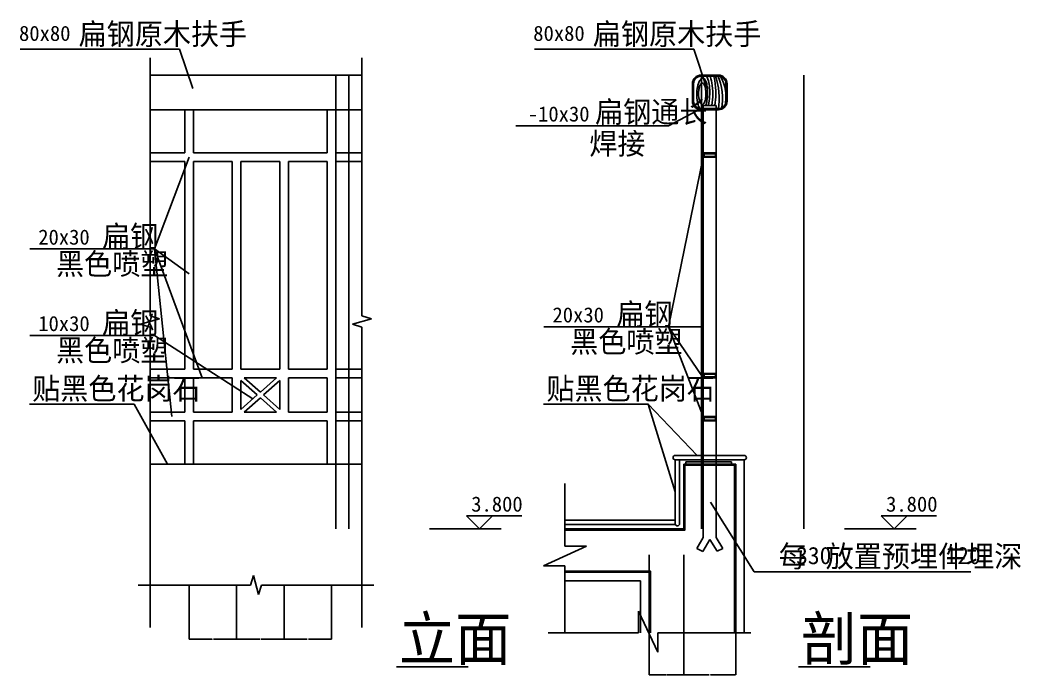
# Model space of a CAD drawing. Header units: metres. Extents: x -2849 to 5, y -1918 to 1810.
# Drawn here: x -2311 to 5, y -1918 to -402 of the extents above; entities that cross this region are included whole.
import ezdxf

# ---------------------------------------------------------------- set-up
doc = ezdxf.new("R2010")
doc.units = ezdxf.units.M
for name, color, linetype in [('LM', 4, 'Continuous'), ('OTHER', 7, 'Continuous'), ('PUB_DIM', 3, 'Continuous'), ('PUB_TEXT', 7, 'Continuous'), ('PUB_WALL', 255, 'Continuous'), ('S_FLOOR', 2, 'Continuous'), ('S_SURFACE', 6, 'Continuous')]:
    doc.layers.add(name, color=color, linetype=linetype)
doc.dimstyles.get("Standard").update_dxf_attribs({"dimtxt": 2.5, "dimasz": 2.5, "dimexe": 1.25, "dimexo": 0.625, "dimtad": 1, "dimcen": 2.5, "dimazin": 3, "dimtfac": 1, "dimtmove": 0, "dimatfit": 3})

# ---------------------------------------------------------------- blocks, each defined once
blk = doc.blocks.new('*D18')
for p, q in [((-733.82, -1330), (-733.82, -1380)), ((-734.07, -1380), (-734.32, -1380)), ((-733.82, -1430), (-733.82, -1380)), ((-733.82, -1380), (-733.82, -1380)), ((-733.57, -1380), (-733.32, -1380))]:
    blk.add_line(p, q)
at = {"layer": 'Defpoints'}
for p in [(-733.82, -1330), (-733.82, -1380), (-733.82, -1430)]:
    blk.add_point(p, dxfattribs=at)
at = {"layer": 'PUB_DIM', "insert": (-733.82, -1378.875), "char_height": 1, "attachment_point": 5}
blk.add_mtext('0', dxfattribs=at)
blk = doc.blocks.new('*D19')
for p, q in [((-733.82, -1230), (-733.82, -1280)), ((-734.07, -1280), (-734.32, -1280)), ((-733.82, -1330), (-733.82, -1280)), ((-733.82, -1280), (-733.82, -1280)), ((-733.57, -1280), (-733.32, -1280))]:
    blk.add_line(p, q)
at = {"layer": 'Defpoints'}
for p in [(-733.82, -1230), (-733.82, -1280), (-733.82, -1330)]:
    blk.add_point(p, dxfattribs=at)
at = {"layer": 'PUB_DIM', "insert": (-733.82, -1278.875), "char_height": 1, "attachment_point": 5}
blk.add_mtext('0', dxfattribs=at)
blk = doc.blocks.new('*D20')
for p, q in [((-497.44, -530), (-497.44, -1055)), ((-497.69, -1055), (-497.94, -1055)), ((-497.44, -1580.01), (-497.44, -1055)), ((-497.44, -1055), (-497.44, -1055)), ((-497.19, -1055), (-496.94, -1055))]:
    blk.add_line(p, q)
at = {"layer": 'Defpoints'}
for p in [(-497.44, -530), (-497.44, -1055), (-497.44, -1580.01)]:
    blk.add_point(p, dxfattribs=at)
at = {"layer": 'PUB_DIM', "insert": (-497.44, -1053.875), "char_height": 1, "attachment_point": 5}
blk.add_mtext('0', dxfattribs=at)
blk = doc.blocks.new('*D21')
for p, q in [((-855, -1640), (-855, -1917.22)), ((-775, -1640), (-775, -1917.22)), ((-816, -1917.22), (-855.25, -1917.22)), ((-774.75, -1917.22), (-814, -1917.22))]:
    blk.add_line(p, q)
at = {"layer": 'Defpoints'}
for p in [(-855, -1640), (-775, -1640), (-775, -1917.22)]:
    blk.add_point(p, dxfattribs=at)
at = {"layer": 'PUB_DIM', "insert": (-815, -1917.22), "char_height": 1, "attachment_point": 5}
blk.add_mtext('80', dxfattribs=at)
blk = doc.blocks.new('*D22')
for p, q in [((-733.82, -1430), (-733.82, -1505)), ((-734.07, -1505), (-734.32, -1505)), ((-733.82, -1580), (-733.82, -1505)), ((-733.82, -1505), (-733.82, -1505)), ((-733.57, -1505), (-733.32, -1505))]:
    blk.add_line(p, q)
at = {"layer": 'Defpoints'}
for p in [(-733.82, -1430), (-733.82, -1505), (-733.82, -1580)]:
    blk.add_point(p, dxfattribs=at)
at = {"layer": 'PUB_DIM', "insert": (-733.82, -1503.875), "char_height": 1, "attachment_point": 5}
blk.add_mtext('0', dxfattribs=at)
blk = doc.blocks.new('*D23')
for p, q in [((-733.82, -610), (-733.82, -660)), ((-734.07, -660), (-734.32, -660)), ((-733.82, -710), (-733.82, -660)), ((-733.82, -660), (-733.82, -660)), ((-733.57, -660), (-733.32, -660))]:
    blk.add_line(p, q)
at = {"layer": 'Defpoints'}
for p in [(-733.82, -610), (-733.82, -660), (-733.82, -710)]:
    blk.add_point(p, dxfattribs=at)
at = {"layer": 'PUB_DIM', "insert": (-733.82, -658.875), "char_height": 1, "attachment_point": 5}
blk.add_mtext('0', dxfattribs=at)
blk = doc.blocks.new('*D24')
for p, q in [((-733.82, -710), (-733.82, -970)), ((-734.07, -970), (-734.32, -970)), ((-733.82, -1230), (-733.82, -970)), ((-733.82, -970), (-733.82, -970)), ((-733.57, -970), (-733.32, -970))]:
    blk.add_line(p, q)
at = {"layer": 'Defpoints'}
for p in [(-733.82, -710), (-733.82, -970), (-733.82, -1230)]:
    blk.add_point(p, dxfattribs=at)
at = {"layer": 'PUB_DIM', "insert": (-733.82, -968.875), "char_height": 1, "attachment_point": 5}
blk.add_mtext('0', dxfattribs=at)
blk = doc.blocks.new('*D25')
for p, q in [((-733.82, -530), (-733.82, -570)), ((-734.07, -570), (-734.32, -570)), ((-733.82, -610), (-733.82, -570)), ((-733.82, -570), (-733.82, -570)), ((-733.57, -570), (-733.32, -570))]:
    blk.add_line(p, q)
at = {"layer": 'Defpoints'}
for p in [(-733.82, -530), (-733.82, -570), (-733.82, -610)]:
    blk.add_point(p, dxfattribs=at)
at = {"layer": 'PUB_DIM', "insert": (-733.82, -568.875), "char_height": 1, "attachment_point": 5}
blk.add_mtext('0', dxfattribs=at)
blk = doc.blocks.new('*D26')
for p, q in [((-775, -1640), (-775, -1917.22)), ((-655, -1640), (-655, -1917.22)), ((-774.75, -1917.22), (-716.5, -1917.22)), ((-713.5, -1917.22), (-655.25, -1917.22))]:
    blk.add_line(p, q)
at = {"layer": 'Defpoints'}
for p in [(-775, -1640), (-655, -1640), (-775, -1917.22)]:
    blk.add_point(p, dxfattribs=at)
at = {"layer": 'PUB_DIM', "insert": (-715, -1917.22), "char_height": 1, "attachment_point": 5}
blk.add_mtext('120', dxfattribs=at)
blk = doc.blocks.new('*D27')
for p, q in [((-1920, -1710), (-1920, -1834.84)), ((-1810, -1710), (-1810, -1834.84)), ((-1919.75, -1834.84), (-1866.5, -1834.84)), ((-1863.5, -1834.84), (-1810.25, -1834.84))]:
    blk.add_line(p, q)
at = {"layer": 'Defpoints'}
for p in [(-1920, -1710), (-1810, -1710), (-1920, -1834.84)]:
    blk.add_point(p, dxfattribs=at)
at = {"layer": 'PUB_DIM', "insert": (-1865, -1834.84), "char_height": 1, "attachment_point": 5}
blk.add_mtext('110', dxfattribs=at)
blk = doc.blocks.new('*D28')
for p, q in [((-1810, -1710), (-1810, -1834.84)), ((-1700, -1710), (-1700, -1834.84)), ((-1809.75, -1834.84), (-1756.5, -1834.84)), ((-1753.5, -1834.84), (-1700.25, -1834.84))]:
    blk.add_line(p, q)
at = {"layer": 'Defpoints'}
for p in [(-1810, -1710), (-1700, -1710), (-1810, -1834.84)]:
    blk.add_point(p, dxfattribs=at)
at = {"layer": 'PUB_DIM', "insert": (-1755, -1834.84), "char_height": 1, "attachment_point": 5}
blk.add_mtext('110', dxfattribs=at)
blk = doc.blocks.new('*D29')
for p, q in [((-1700, -1710), (-1700, -1834.84)), ((-1590, -1710), (-1590, -1834.84)), ((-1699.75, -1834.84), (-1646.5, -1834.84)), ((-1643.5, -1834.84), (-1590.25, -1834.84))]:
    blk.add_line(p, q)
at = {"layer": 'Defpoints'}
for p in [(-1700, -1710), (-1590, -1710), (-1700, -1834.84)]:
    blk.add_point(p, dxfattribs=at)
at = {"layer": 'PUB_DIM', "insert": (-1645, -1834.84), "char_height": 1, "attachment_point": 5}
blk.add_mtext('110', dxfattribs=at)
blk = doc.blocks.new('*D30')
for p, q in [((-1580, -710), (-1580, -970)), ((-1580.25, -970), (-1580.5, -970)), ((-1580, -1230), (-1580, -970)), ((-1580, -970), (-1580, -970)), ((-1579.75, -970), (-1579.5, -970))]:
    blk.add_line(p, q)
at = {"layer": 'Defpoints'}
for p in [(-1580, -710), (-1580, -970), (-1580, -1230)]:
    blk.add_point(p, dxfattribs=at)
at = {"layer": 'PUB_DIM', "insert": (-1580, -968.875), "char_height": 1, "attachment_point": 5}
blk.add_mtext('0', dxfattribs=at)
blk = doc.blocks.new('*D31')
for p, q in [((-1580, -610), (-1580, -660)), ((-1580.25, -660), (-1580.5, -660)), ((-1580, -710), (-1580, -660)), ((-1580, -660), (-1580, -660)), ((-1579.75, -660), (-1579.5, -660))]:
    blk.add_line(p, q)
at = {"layer": 'Defpoints'}
for p in [(-1580, -610), (-1580, -660), (-1580, -710)]:
    blk.add_point(p, dxfattribs=at)
at = {"layer": 'PUB_DIM', "insert": (-1580, -658.875), "char_height": 1, "attachment_point": 5}
blk.add_mtext('0', dxfattribs=at)
blk = doc.blocks.new('*D32')
for p, q in [((-1580, -530), (-1580, -570)), ((-1580.25, -570), (-1580.5, -570)), ((-1580, -610), (-1580, -570)), ((-1580, -570), (-1580, -570)), ((-1579.75, -570), (-1579.5, -570))]:
    blk.add_line(p, q)
at = {"layer": 'Defpoints'}
for p in [(-1580, -530), (-1580, -570), (-1580, -610)]:
    blk.add_point(p, dxfattribs=at)
at = {"layer": 'PUB_DIM', "insert": (-1580, -568.875), "char_height": 1, "attachment_point": 5}
blk.add_mtext('0', dxfattribs=at)
blk = doc.blocks.new('*D33')
for p, q in [((-1580, -1430), (-1580, -1505)), ((-1580.25, -1505), (-1580.5, -1505)), ((-1580, -1580), (-1580, -1505)), ((-1580, -1505), (-1580, -1505)), ((-1579.75, -1505), (-1579.5, -1505))]:
    blk.add_line(p, q)
at = {"layer": 'Defpoints'}
for p in [(-1580, -1430), (-1580, -1505), (-1580, -1580)]:
    blk.add_point(p, dxfattribs=at)
at = {"layer": 'PUB_DIM', "insert": (-1580, -1503.875), "char_height": 1, "attachment_point": 5}
blk.add_mtext('0', dxfattribs=at)
blk = doc.blocks.new('*D34')
for p, q in [((-1580, -1330), (-1580, -1380)), ((-1580.25, -1380), (-1580.5, -1380)), ((-1580, -1430), (-1580, -1380)), ((-1580, -1380), (-1580, -1380)), ((-1579.75, -1380), (-1579.5, -1380))]:
    blk.add_line(p, q)
at = {"layer": 'Defpoints'}
for p in [(-1580, -1330), (-1580, -1380), (-1580, -1430)]:
    blk.add_point(p, dxfattribs=at)
at = {"layer": 'PUB_DIM', "insert": (-1580, -1378.875), "char_height": 1, "attachment_point": 5}
blk.add_mtext('0', dxfattribs=at)
blk = doc.blocks.new('*D35')
for p, q in [((-1580, -1230), (-1580, -1280)), ((-1580.25, -1280), (-1580.5, -1280)), ((-1580, -1330), (-1580, -1280)), ((-1580, -1280), (-1580, -1280)), ((-1579.75, -1280), (-1579.5, -1280))]:
    blk.add_line(p, q)
at = {"layer": 'Defpoints'}
for p in [(-1580, -1230), (-1580, -1280), (-1580, -1330)]:
    blk.add_point(p, dxfattribs=at)
at = {"layer": 'PUB_DIM', "insert": (-1580, -1278.875), "char_height": 1, "attachment_point": 5}
blk.add_mtext('0', dxfattribs=at)
blk = doc.blocks.new('*D36')
for p, q in [((-1550, -530), (-1550, -1055)), ((-1550.25, -1055), (-1550.5, -1055)), ((-1550, -1580), (-1550, -1055)), ((-1550, -1055), (-1550, -1055)), ((-1549.75, -1055), (-1549.5, -1055))]:
    blk.add_line(p, q)
at = {"layer": 'Defpoints'}
for p in [(-1550, -530), (-1550, -1055), (-1550, -1580)]:
    blk.add_point(p, dxfattribs=at)
at = {"layer": 'PUB_DIM', "insert": (-1550, -1053.875), "char_height": 1, "attachment_point": 5}
blk.add_mtext('0', dxfattribs=at)

msp = doc.modelspace()

# ---------------------------------------------------------------- linework, layer by layer
for points in [[(-1440, -1899.35), (-1273.77, -1899.35)], [(-510, -1899.35), (-343.77, -1899.35)]]:
    msp.add_lwpolyline(points)
at = {"layer": 'LM'}
for p, q in [((-1520, -530), (-2010, -530)), ((-1520, -610), (-2010, -610)), ((-1930, -610), (-1930, -710)), ((-1910, -610), (-1910, -710)), ((-1600, -610), (-1600, -710)), ((-1580, -610), (-1580, -710)), ((-1930, -710), (-2010, -710)), ((-1600, -710), (-1910, -710)), ((-1520, -710), (-1580, -710)), ((-1930, -730), (-2010, -730)), ((-1930, -730), (-1930, -1210)), ((-1910, -730), (-1910, -1210)), ((-1820, -730), (-1910, -730)), ((-1820, -730), (-1820, -1210)), ((-1800, -730), (-1800, -1210)), ((-1710, -730), (-1800, -730)), ((-1710, -730), (-1710, -1210)), ((-1690, -730), (-1690, -1210)), ((-1600, -730), (-1690, -730)), ((-1600, -730), (-1600, -1210)), ((-1580, -730), (-1580, -1210)), ((-1520, -730), (-1580, -730)), ((-1930, -1210), (-2010, -1210)), ((-1820, -1210), (-1910, -1210)), ((-1710, -1210), (-1800, -1210)), ((-1600, -1210), (-1690, -1210)), ((-1520, -1210), (-1580, -1210)), ((-1930, -1230), (-2010, -1230)), ((-1930, -1230), (-1930, -1310)), ((-1910, -1230), (-1910, -1310)), ((-1820, -1230), (-1910, -1230)), ((-1820, -1230), (-1820, -1310)), ((-1800, -1236.69), (-1800, -1303.31)), ((-1800, -1236.69), (-1762.53, -1270)), ((-1717.53, -1230), (-1792.47, -1230)), ((-1792.47, -1230), (-1755, -1263.31)), ((-1717.53, -1230), (-1755, -1263.31)), ((-1710, -1236.69), (-1747.47, -1270)), ((-1710, -1236.69), (-1710, -1303.31)), ((-1690, -1230), (-1690, -1310)), ((-1600, -1230), (-1690, -1230)), ((-1600, -1230), (-1600, -1310)), ((-1580, -1230), (-1580, -1310)), ((-1520, -1230), (-1580, -1230)), ((-1762.53, -1270), (-1800, -1303.31)), ((-1747.47, -1270), (-1710, -1303.31)), ((-1755, -1276.69), (-1792.47, -1310)), ((-1755, -1276.69), (-1717.53, -1310)), ((-1930, -1310), (-2010, -1310)), ((-1820, -1310), (-1910, -1310)), ((-1717.53, -1310), (-1792.47, -1310)), ((-1600, -1310), (-1690, -1310)), ((-1520, -1310), (-1580, -1310)), ((-1930, -1330), (-2010, -1330)), ((-1930, -1330), (-1930, -1430)), ((-1910, -1330), (-1910, -1430)), ((-1600, -1330), (-1910, -1330)), ((-1600, -1330), (-1600, -1430)), ((-1520, -1330), (-1580, -1330)), ((-1580, -1330), (-1580, -1430)), ((-1520, -1430), (-2010, -1430))]:
    msp.add_line(p, q, dxfattribs=at)
at = {"layer": 'OTHER'}
for p, q in [((-2010, -490), (-2010, -1087)), ((-1520, -490), (-1520, -1087)), ((-2010, -1087), (-1988, -1094)), ((-1520, -1087), (-1498, -1094)), ((-1988, -1094), (-2032, -1106)), ((-2032, -1106), (-2010, -1113)), ((-1498, -1094), (-1542, -1106)), ((-1542, -1106), (-1520, -1113)), ((-2010, -1113), (-2010, -1808)), ((-1520, -1113), (-1520, -1808)), ((-1771, -1688), (-1778, -1710)), ((-1759, -1732), (-1771, -1688)), ((-1778, -1710), (-2038, -1710)), ((-1752, -1710), (-1759, -1732)), ((-1492, -1710), (-1752, -1710))]:
    msp.add_line(p, q, dxfattribs=at)
at = {"layer": 'PUB_DIM'}
for p, q in [((-1248.03, -1580), (-1278.03, -1550)), ((-1150, -1550), (-1278.03, -1550)), ((-1218.03, -1550), (-1248.03, -1580)), ((-190, -1550), (-318.03, -1550)), ((-288.03, -1580), (-318.03, -1550)), ((-258.03, -1550), (-288.03, -1580)), ((-1197.37, -1580), (-1363.4, -1580)), ((-237.37, -1580), (-403.4, -1580))]:
    msp.add_line(p, q, dxfattribs=at)
at = {"layer": 'PUB_WALL'}
for points in [[(-695, -532.5), (-735, -532.5, 0.41), (-752.5, -550), (-752.5, -590, 0.41), (-735, -607.5), (-695, -607.5, 0.41), (-677.5, -590), (-677.5, -550, 0.41)], [(-695, -607.5, 0.41), (-677.5, -590), (-677.5, -550, 0.41), (-695, -532.5), (-735, -532.5, 0.41), (-752.5, -550), (-752.5, -590, 0.41), (-735, -607.5)], [(-752.5, -550, -0.41), (-735, -532.5), (-695, -532.5, -0.41), (-677.5, -550), (-677.5, -590, -0.41), (-695, -607.5), (-735, -607.5, -0.41), (-752.5, -590)]]:
    msp.add_lwpolyline(points, format="xyb", close=True, dxfattribs=at)
for points in [[(-702, -718), (-728, -718), (-728, -712), (-702, -712)], [(-702, -1228), (-728, -1228), (-728, -1222), (-702, -1222)], [(-702, -1328), (-728, -1328), (-728, -1322), (-702, -1322)]]:
    msp.add_lwpolyline(points, close=True, dxfattribs=at)
for points in [[(-1050, -1582.5), (-772.5, -1582.5), (-772.5, -1432.5), (-657.5, -1432.5), (-657.5, -1820)], [(-1050, -1677.5), (-852.5, -1677.5), (-852.5, -1820)]]:
    msp.add_lwpolyline(points, dxfattribs=at)
at = {"layer": 'S_FLOOR'}
for p, q in [((-735, -530), (-695, -530)), ((-755, -550), (-755, -590)), ((-675, -550), (-675, -590)), ((-735, -610), (-695, -610)), ((-655, -1430), (-775, -1430)), ((-775, -1430), (-775, -1580)), ((-655, -1430), (-655, -1820)), ((-1050, -1580), (-775, -1580)), ((-1050, -1680), (-855, -1680)), ((-855, -1680), (-855, -1820))]:
    msp.add_line(p, q, dxfattribs=at)
for points in [[(-700, -720), (-730, -720), (-730, -710), (-700, -710)], [(-700, -1230), (-730, -1230), (-730, -1220), (-700, -1220)], [(-700, -1330), (-730, -1330), (-730, -1320), (-700, -1320)]]:
    msp.add_lwpolyline(points, close=True, dxfattribs=at)
for centre, start, end in [((-735, -550), 90, 180), ((-695, -550), 0, 90), ((-735, -590), 180, 270), ((-695, -590), 270, 0)]:
    msp.add_arc(centre, 20, start, end, dxfattribs=at)
at = {"layer": 'S_SURFACE'}
for p, q in [((-2310.71, -470.12), (-1941.87, -470.12)), ((-1941.87, -470.12), (-1911.43, -560.79)), ((-1120.71, -470.12), (-751.87, -470.12)), ((-751.87, -470.12), (-721.43, -560.79)), ((-730, -600), (-700, -600)), ((-730, -600), (-700, -600)), ((-730, -605), (-730, -600)), ((-700, -600), (-700, -605)), ((-730, -604.83), (-810.22, -647.31)), ((-730, -610), (-730, -1410)), ((-700, -610), (-700, -1410)), ((-810.22, -647.31), (-1163.74, -647.31)), ((-1920, -720), (-2000.22, -932.22)), ((-730, -720), (-810.22, -1112.22)), ((-2000.22, -932.22), (-2288.7, -932.22)), ((-2000.22, -932.22), (-1920, -990)), ((-2000.22, -932.22), (-1890, -1230)), ((-1960, -1320), (-2000.22, -932.22)), ((-2000.22, -1132.22), (-2288.7, -1132.22)), ((-2000.22, -1132.22), (-1772.29, -1278.68)), ((-810.22, -1112.22), (-1098.7, -1112.22)), ((-810.22, -1112.22), (-730, -1230)), ((-730, -1320), (-810.22, -1112.22)), ((-810.22, -1112.22), (-730, -1112.22)), ((-2047.21, -1291.07), (-2289.57, -1291.07)), ((-1970, -1430), (-2047.21, -1291.07)), ((-857.21, -1291.07), (-1099.57, -1291.07)), ((-743.8, -1410), (-857.21, -1291.07)), ((-857.21, -1291.07), (-795, -1494)), ((-635, -1410), (-795, -1410)), ((-730, -1410), (-730, -1600)), ((-700, -1410), (-700, -1600)), ((-795, -1420), (-795, -1568)), ((-635, -1420), (-795, -1420)), ((-785, -1568), (-785, -1420)), ((-770, -1425), (-665, -1425)), ((-770, -1430), (-770, -1425)), ((-665, -1425), (-665, -1430)), ((-635, -1820), (-635, -1420)), ((-1050, -1475), (-1050, -1620)), ((-611.97, -1679.6), (-712.92, -1517.69)), ((-1050, -1560), (-795, -1560)), ((-1050, -1570), (-794.58, -1570)), ((-785.42, -1570), (-785, -1570)), ((-1000, -1620), (-1100, -1665)), ((-1050, -1620), (-1000, -1620)), ((-730, -1600), (-745, -1625)), ((-731.37, -1631.82), (-714.73, -1604.08)), ((-698.22, -1631.61), (-714.73, -1604.08)), ((-700, -1600), (-685, -1625)), ((-745, -1625), (-731.37, -1631.82)), ((-685, -1625), (-698.22, -1631.61)), ((-1100, -1665), (-1050, -1665)), ((-1050, -1665), (-1050, -1820)), ((-110.53, -1679.6), (-611.97, -1679.6)), ((-1050, -1700), (-875, -1700)), ((-875, -1700), (-875, -1820)), ((-880, -1770), (-835, -1865)), ((-880, -1820), (-880, -1770)), ((-1089.31, -1820), (-880, -1820)), ((-835, -1820), (-620, -1820)), ((-835, -1865), (-835, -1820))]:
    msp.add_line(p, q, dxfattribs=at)
for centre, radius, start, end in [((-754.55, -551.32), 37.2, 18.28, 34.95), ((-800.5, -562.82), 91.56, 9.38, 21), ((-807.71, -560.34), 105.61, 9.63, 16.69), ((-849.53, -582.62), 156.33, 349.91, 19.67), ((-811.48, -583.83), 126.14, 348.65, 25.26), ((-767.95, -579.05), 90.63, 343.92, 32.53), ((-662.03, -575.56), 83.17, 165.9, 196.43), ((-683.99, -568.1), 60.08, 159.7, 167.7), ((-713.53, -557.18), 28.59, 139.16, 159.7), ((-700.37, -568.56), 40.17, 161.01, 171.89), ((-720.16, -561.76), 19.25, 140.28, 161.01), ((-731.41, -541.72), 4.95, 88.39, 139.16), ((-732.3, -551.66), 3.45, 90, 140.28), ((-732.3, -551.66), 3.45, 39.72, 90), ((-731.41, -541.72), 4.95, 37.62, 88.39), ((-744.45, -561.76), 19.25, 18.99, 39.72), ((-750.14, -556.14), 28.59, 17.07, 37.62), ((-764.24, -568.56), 40.17, 8.11, 18.99), ((-780.24, -565.39), 60.08, 6.36, 17.07), ((-791.34, -563.47), 75.95, 6.87, 18.28), ((-849.75, -570.51), 134.78, 358.32, 6.87), ((-866.82, -573.77), 158.78, 0, 9.38), ((-881.19, -572.8), 180.13, 359.69, 9.63), ((-668.73, -573.07), 72.13, 171.89, 180), ((-668.73, -573.07), 72.13, 180, 188.11), ((-795.88, -573.07), 72.13, 0, 8.11), ((-795.88, -573.07), 72.13, 351.89, 0), ((-828.11, -570.72), 108.24, 350.41, 358.39), ((-828.11, -570.72), 108.24, 358.39, 6.36), ((-849.75, -570.51), 134.78, 349.76, 358.32), ((-866.82, -573.77), 158.78, 350.49, 0), ((-881.19, -572.8), 180.13, 351.31, 359.69), ((-714.47, -590.7), 28.59, 197.07, 217.62), ((-700.37, -577.58), 40.17, 188.11, 198.99), ((-720.16, -584.39), 19.25, 198.99, 219.72), ((-732.3, -594.48), 3.45, 219.72, 270), ((-732.3, -594.48), 3.45, 270, 320.28), ((-744.45, -584.39), 19.25, 320.28, 341.01), ((-764.24, -577.58), 40.17, 341.01, 351.89), ((-751.08, -589.67), 28.59, 338.81, 339.7), ((-780.62, -578.75), 60.08, 339.7, 350.41), ((-791.85, -580.97), 75.95, 345.48, 349.76), ((-795, -1415), 5, 90, 270), ((-635, -1415), 5, 270, 90), ((-790, -1568), 5, 180, 0)]:
    msp.add_arc(centre, radius, start, end, dxfattribs=at)

# ---------------------------------------------------------------- texts
at = {"layer": 'PUB_TEXT'}
for s, height, p in [('80x80', 35, (-2313.42, -450.75)), ('扁钢原木扶手', 50, (-2175.53, -459.77)), ('80x80', 35, (-1123.42, -450.75)), ('扁钢原木扶手', 50, (-985.53, -459.77)), ('扁钢通长', 50, (-980.42, -640.16)), ('-10x30', 35, (-1136.06, -637.28)), ('焊接', 50, (-993.76, -713.45)), ('扁钢', 50, (-2121.14, -927.86)), ('20x30', 35, (-2268.94, -922.19)), ('黑色喷塑', 50, (-2227.89, -991.7)), ('扁钢', 50, (-931.14, -1107.86)), ('10x30', 35, (-2268.94, -1122.19)), ('扁钢', 50, (-2121.14, -1127.86)), ('20x30', 35, (-1078.94, -1102.19)), ('黑色喷塑', 50, (-2227.89, -1191.7)), ('黑色喷塑', 50, (-1037.89, -1171.7)), ('贴黑色花岗石', 50, (-2283.06, -1280.3)), ('贴黑色花岗石', 50, (-1093.06, -1280.3)), ('3.800', 35, (-1266.97, -1539.97)), ('3.800', 35, (-306.97, -1539.97)), ('每', 50, (-555.47, -1668.21)), ('放置预埋件埋深', 50, (-446.66, -1668.21)), ('330', 40, (-515.17, -1661.44)), ('120', 40, (-169.54, -1661.44)), ('立面', 100, (-1434.25, -1883.82)), ('剖面', 100, (-504.25, -1883.82))]:
    msp.add_text(s, height=height, dxfattribs=at).set_placement(p)

# ---------------------------------------------------------------- dimensions: what is measured, and where the dimension line sits
at = {"layer": 'PUB_DIM'}
for base, p1, p2, picture, middle in [((-1580, -570), (-1580, -530), (-1580, -610), '*D32', (-1580, -568.875)), ((-1550, -1055), (-1550, -530), (-1550, -1580), '*D36', (-1550, -1053.875)), ((-733.82, -570), (-733.82, -530), (-733.82, -610), '*D25', (-733.82, -568.875)), ((-497.44, -1055), (-497.44, -530), (-497.44, -1580.01), '*D20', (-497.44, -1053.875)), ((-1580, -660), (-1580, -610), (-1580, -710), '*D31', (-1580, -658.875)), ((-733.82, -660), (-733.82, -610), (-733.82, -710), '*D23', (-733.82, -658.875)), ((-1580, -970), (-1580, -710), (-1580, -1230), '*D30', (-1580, -968.875)), ((-733.82, -970), (-733.82, -710), (-733.82, -1230), '*D24', (-733.82, -968.875)), ((-1580, -1280), (-1580, -1230), (-1580, -1330), '*D35', (-1580, -1278.875)), ((-733.82, -1280), (-733.82, -1230), (-733.82, -1330), '*D19', (-733.82, -1278.875)), ((-1580, -1380), (-1580, -1330), (-1580, -1430), '*D34', (-1580, -1378.875)), ((-733.82, -1380), (-733.82, -1330), (-733.82, -1430), '*D18', (-733.82, -1378.875)), ((-1580, -1505), (-1580, -1430), (-1580, -1580), '*D33', (-1580, -1503.875)), ((-733.82, -1505), (-733.82, -1430), (-733.82, -1580), '*D22', (-733.82, -1503.875)), ((-775, -1917.22), (-775, -1640), (-855, -1640), '*D21', (-815, -1917.22)), ((-775, -1917.22), (-775, -1640), (-655, -1640), '*D26', (-715, -1917.22)), ((-1920, -1834.84), (-1920, -1710), (-1810, -1710), '*D27', (-1865, -1834.84)), ((-1810, -1834.84), (-1810, -1710), (-1700, -1710), '*D28', (-1755, -1834.84)), ((-1700, -1834.84), (-1700, -1710), (-1590, -1710), '*D29', (-1645, -1834.84))]:
    dim = msp.add_linear_dim(base=base, p1=p1, p2=p2, dimstyle='Standard', dxfattribs=at)
    dim.commit()
    dim.dimension.update_dxf_attribs({"geometry": picture, "text_midpoint": middle})

doc.saveas('drawing.dxf')
